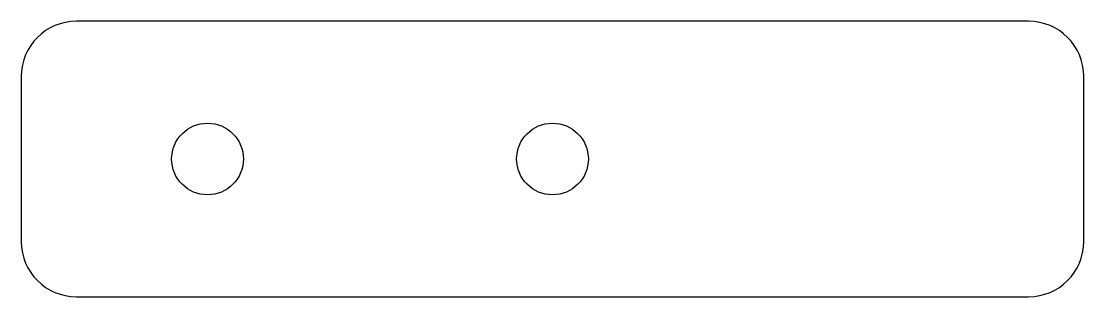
# Model space of a CAD drawing. Extents: x -38.5 to 38.5, y -10 to 10.
import ezdxf

# ---------------------------------------------------------------- set-up
doc = ezdxf.new("R2010")
doc.units = 0
doc.layers.get('0').update_dxf_attribs({"linetype": 'CONTINUOUS'})

msp = doc.modelspace()

# ---------------------------------------------------------------- linework, layer by layer
at = {"color": 7, "linetype": 'CONTINUOUS'}
for p, q in [((34.5, 10), (-34.5, 10)), ((-38.5, 6), (-38.5, -6)), ((38.5, -6), (38.5, 6)), ((-34.5, -10), (34.5, -10))]:
    msp.add_line(p, q, dxfattribs=at)
for centre in [(-25, 0), (0, 0)]:
    msp.add_circle(centre, 2.6, dxfattribs=at)
for centre, start, end in [((-34.5, 6), 90, 180), ((34.5, 6), 0, 90), ((-34.5, -6), 180, 270), ((34.5, -6), 270, 0)]:
    msp.add_arc(centre, 4, start, end, dxfattribs=at)

doc.saveas('drawing.dxf')
